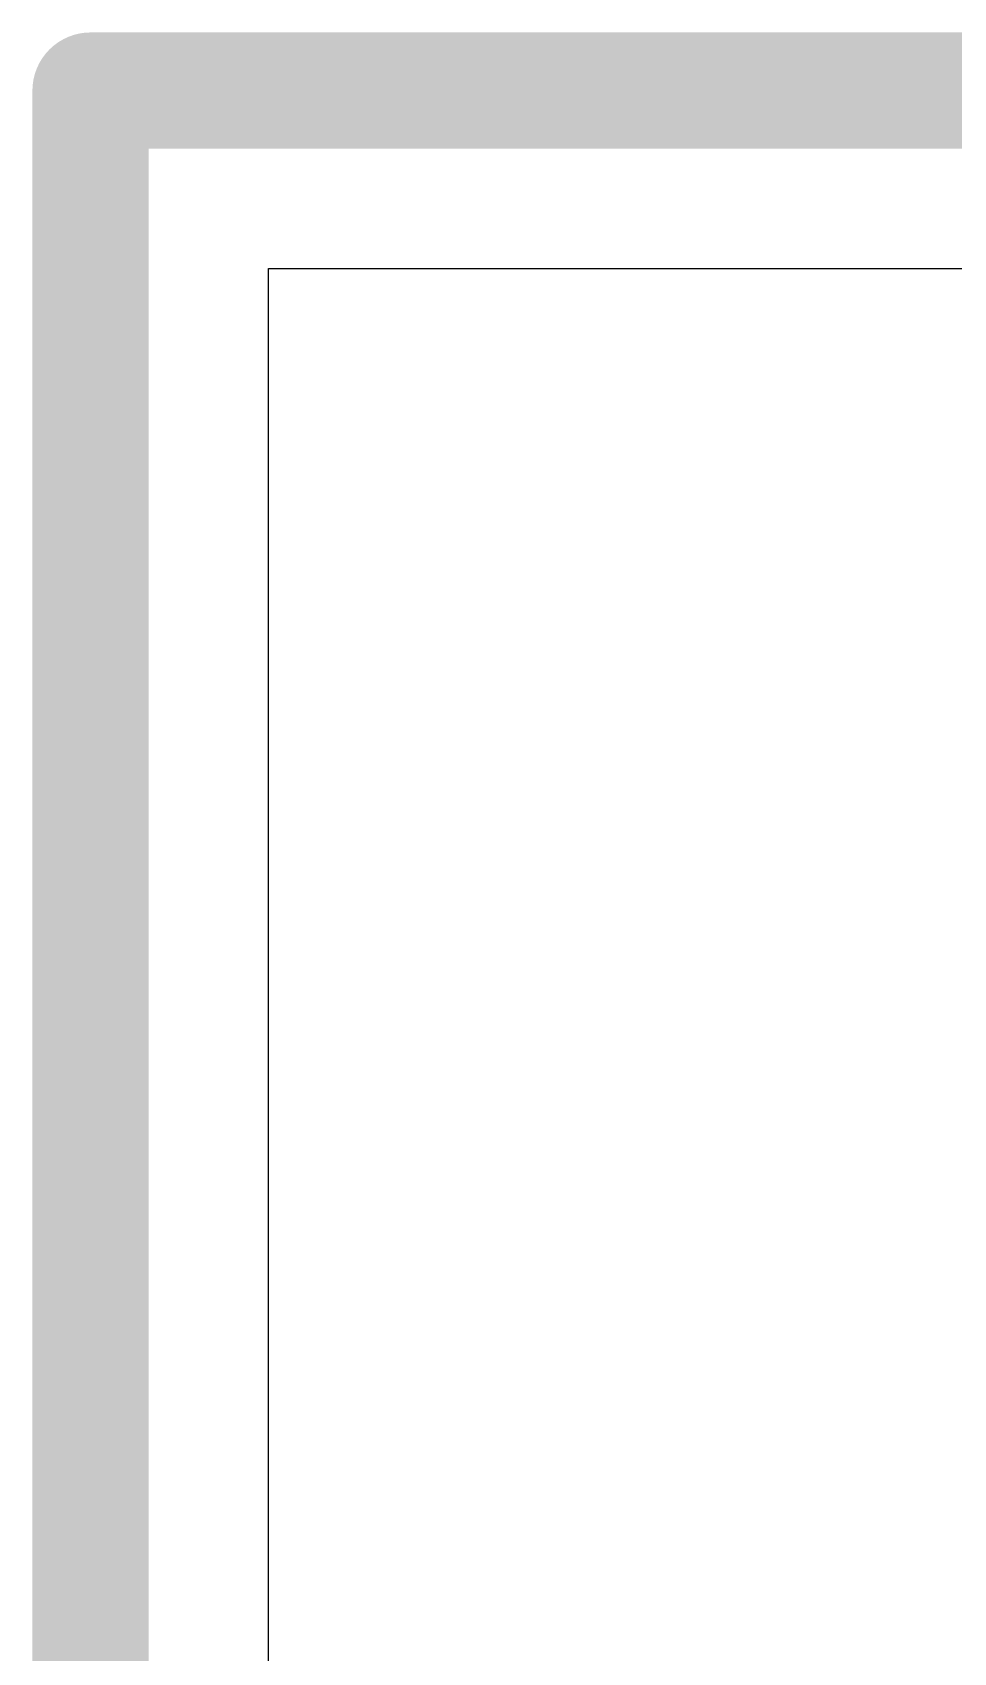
# Model space of a CAD drawing. Header units: inches. Extents: x -0.05 to 7.01, y -0.08 to 1.98.
# Drawn here: x -0.005 to 0.0741, y 0.7319 to 0.8711 of the extents above; entities that cross this region are included whole.
import ezdxf

# ---------------------------------------------------------------- set-up
doc = ezdxf.new("R2010")
doc.units = ezdxf.units.IN
doc.header["$MEASUREMENT"] = 0
for name, color, linetype in [('Board Outline', 216, 'Continuous'), ('Bottom Layer', 5, 'Continuous'), ('Top Layer', 1, 'Continuous')]:
    doc.layers.add(name, color=color, linetype=linetype)

msp = doc.modelspace()

# ---------------------------------------------------------------- linework, layer by layer
at = {"layer": 'Board Outline', "const_width": 0.01}
for points in [[(0, 0.86614), (1.77165, 0.86614)], [(0, 0), (0, 0.86614)]]:
    msp.add_lwpolyline(points, dxfattribs=at)
at = {"layer": 'Board Outline', "const_width": 0.005}
msp.add_lwpolyline([(-0.0025, 0.86614, 1), (0.0025, 0.86614, 1)], format="xyb", close=True, dxfattribs=at)
msp.add_lwpolyline([(-0.0025, 0.86614, 1), (0.0025, 0.86614, 1)], format="xyb", close=True, dxfattribs=at)
at = {"layer": 'Bottom Layer'}
for p, q in [((0.01529, 0.56173), (0.01529, 0.85085)), ((0.01529, 0.85085), (0.54666, 0.85085))]:
    msp.add_line(p, q, dxfattribs=at)
at = {"layer": 'Top Layer'}
for p, q in [((0.01529, 0.56173), (0.01529, 0.85085)), ((0.01529, 0.85085), (0.54666, 0.85085))]:
    msp.add_line(p, q, dxfattribs=at)

doc.saveas('drawing.dxf')
